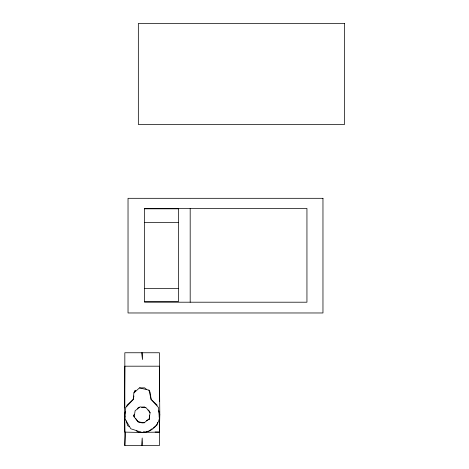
<?xml version="1.0" encoding="UTF-8"?>
<svg xmlns="http://www.w3.org/2000/svg" width="469" height="469" viewBox="0 0 469 469"><rect width="100%" height="100%" fill="white"/><g stroke="black" fill="none" stroke-linecap="round" stroke-linejoin="round"><path stroke-width="0.7" d="M159.425 432.119L159.794 414.825L159.425 366.189L124.83 366.189L124.467 414.825L124.83 432.119L138.883 432.424L159.425 432.119L155.11 432.019M142.64 352.758L142.494 359.553L141.62 352.758M159.425 419.667L159.425 445.55L124.83 445.55L125.575 432.055M141.62 445.55L142.195 437.999L142.64 445.55M133.894 392.881L139.469 387.904L148.966 390.149L151.1 399.389L158.534 407.584L159.354 418.682A17.658 17.658 0 0 1 142.13 432.477L130.798 428.766L124.906 418.682L125.792 407.391L133.214 399.57L133.894 392.881L135.26 390.249L134.931 391.674M134.187 416.947L135.113 410.774L140.002 406.875L146.181 407.807L150.08 412.691L149.148 418.87L144.259 422.768L142.13 422.921L138.079 421.836L134.187 416.947L133.542 415.522L134.24 414.332M126.694 406.517L127.07 405.128L133.132 399.494L133.946 395.942M125.393 411.36L124.467 414.825L125.059 416.853M157.666 422.411L156.892 425.166L153.416 427.746M159.214 416.894L159.794 414.825L158.698 410.715M137.382 408.991L138.079 407.807L139.481 407.596M152.261 428.602L148.784 431.181L145.953 431.533M146.475 420.67L149.576 419.063L149.394 415.61M141.579 407.285L144.382 406.869L145.437 407.737M141.005 432.154L138.883 432.424L136.379 430.917M143.127 431.89L144.54 431.715M139.469 387.904L144.64 387.845L146.281 389.182M144.37 222.482L178.437 222.482M144.37 288.476L178.437 288.476M144.259 422.768L138.079 421.836L135.605 418.389M149.148 418.87L149.576 419.063M129.503 426.778L127.627 425.653L126.243 420.916M148.087 409.906L149.148 410.774L150.08 412.691M151.1 399.389L157.238 405.234M133.542 415.522L134.363 416.671M148.966 390.149L150.115 392.307L151.165 399.488M190.185 208.435L190.185 302.206M159.425 401.353L159.425 352.758L124.83 352.758L124.83 407.942M144.505 208.811L144.505 208.435L306.943 208.435L306.943 302.206L144.505 302.206L144.505 301.555M124.83 417.469L124.83 445.55M344.533 23.45L138.337 23.45L138.337 124.473L344.533 124.473L344.533 23.45M322.965 198.311L128.031 198.311L128.031 312.97L322.965 312.97L322.965 198.311M178.437 208.811L144.37 208.811L144.37 301.555L178.437 301.555L178.437 208.811"/></g></svg>
